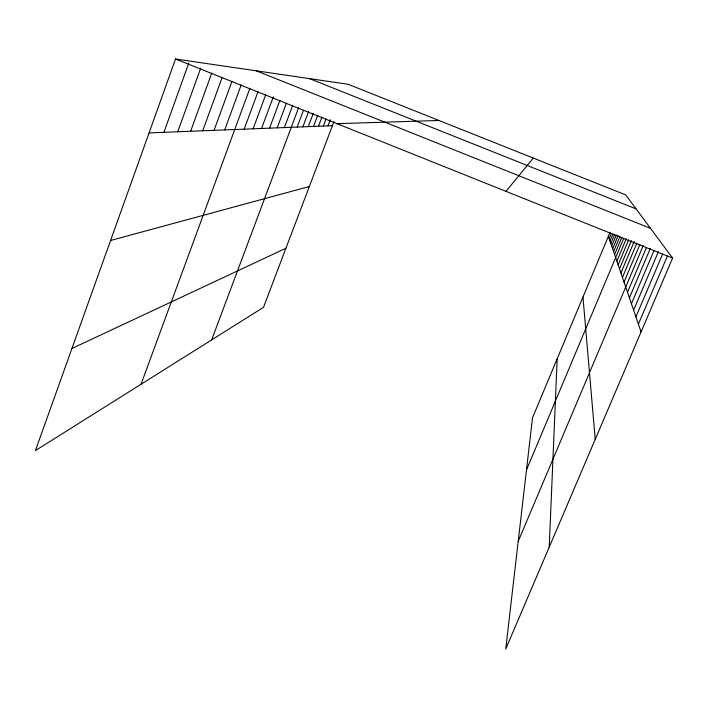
<?xml version="1.0" encoding="UTF-8"?>
<svg xmlns="http://www.w3.org/2000/svg" width="708" height="708" viewBox="0 0 708 708"><rect width="100%" height="100%" fill="white"/><g stroke="black" fill="none" stroke-linecap="round" stroke-linejoin="round"><path stroke-width="1.06" d="M549.222 547.142L557.178 358.761M610.066 232.224L532.522 417.773L505.742 649.015L672.6 258.084L625.668 194.877L348.132 84.279L175.513 58.985L35.4 450.615L263.509 307.325L333.955 121.643M163.911 132.325L188.797 63.1M177.735 131.776L200.736 68.083M190.647 131.272L211.754 73.048M202.727 130.794L222.011 77.827M214.055 130.343L231.994 81.261M224.702 129.927L241.242 84.818M141.016 384.276L249.889 88.332M244.18 129.157L257.96 91.828M253.119 128.803L265.659 94.925M261.571 128.475L273.279 96.916M269.58 128.157L279.925 100.35M277.182 127.856L286.342 103.288M284.404 127.573L292.776 105.173M211.648 339.911L298.643 107.625M297.192 127.068L303.405 110.501M302.856 126.847L308.573 111.643M308.29 126.635L313.255 113.439M313.502 126.422L317.724 115.236M318.511 126.228L321.981 117.05M323.335 126.042L326.043 118.873M327.963 125.856L330.3 119.679M609.163 238.569L611.261 233.543M609.986 240.959L612.907 233.959M610.836 243.455L614.677 234.277M611.721 246.048L616.403 234.861M612.641 248.747L618.173 235.56M613.606 251.561L619.978 236.357M614.606 254.499L621.836 237.277M526.478 469.962L623.748 238.304M616.88 261.137L626.288 238.738M618.155 264.889L628.704 239.808M619.509 268.836L631.412 240.57M620.934 273.005L634.218 241.472M622.438 277.412L636.881 243.154M624.031 282.067L639.926 244.41M518.203 541.399L643.245 245.526M627.509 292.236L646.262 247.915M629.412 297.803L650.28 248.543M631.439 303.741L654.042 250.464M633.607 310.077L658.422 251.65M635.917 316.857L662.591 254.154M638.404 324.122L667.449 255.951M505.999 191.355L533.292 158.061M71.942 348.478L285.917 248.26M110.572 240.49L309.343 186.514M149.069 132.909L332.424 125.679M337.017 123.67L438.925 120.466M309.511 78.623L636.085 208.904M256.323 70.827L650.51 228.33M175.513 58.985L672.6 258.084M608.376 236.26L641.076 331.946M582.967 297.059L595.224 439.376"/></g></svg>
